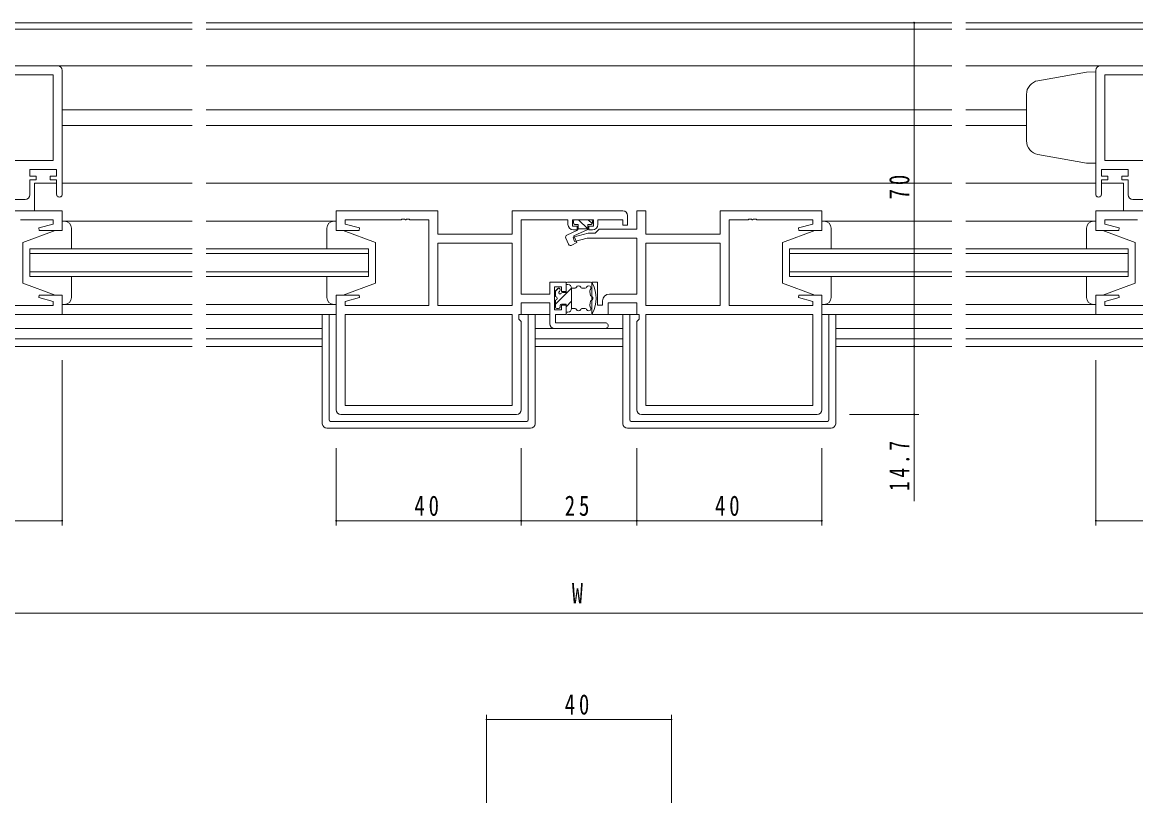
# Model space of a CAD drawing. Units: millimetres on the paper. Extents: x -397 to 397, y -282 to 282.
# Drawn here: x -44.6 to 196.1, y -120.2 to 48.6 of the extents above; entities that cross this region are included whole.
import ezdxf
from ezdxf.enums import TextEntityAlignment as Align

# ---------------------------------------------------------------- set-up
doc = ezdxf.new("R2010")
doc.units = ezdxf.units.MM
for name, color, linetype, lineweight in [('0-3_YKK_11', 7, 'Continuous', 18), ('0-4_YKK_12', 2, 'Continuous', 18), ('0-5_YKK_13', 4, 'Continuous', 18), ('0-7_YKK_D', 6, 'Continuous', 18)]:
    doc.layers.add(name, color=color, linetype=linetype, lineweight=lineweight)
doc.styles.add('ＭＳ ゴシック', font='')
doc.styles.get('ＭＳ ゴシック').set_extended_font_data('MS Gothic')

msp = doc.modelspace()

# ---------------------------------------------------------------- linework, layer by layer
at = {"layer": '0-3_YKK_11'}
for p, q in [((-36.981, 39.184), (-75.981, 39.184)), ((188.519, 39.184), (227.519, 39.184)), ((-37.911, 37.254), (-53.981, 37.254)), ((-37.911, 18.714), (-37.911, 37.254)), ((-37.911, 18.714), (-37.911, 37.254)), ((-35.981, 11.384), (-35.981, 38.184)), ((187.519, 11.384), (187.519, 38.184)), ((189.449, 18.714), (189.449, 37.254)), ((189.449, 37.254), (205.519, 37.254)), ((189.449, 18.714), (189.449, 37.254)), ((-53.981, 18.714), (-37.911, 18.714)), ((205.519, 18.714), (189.449, 18.714)), ((-42.981, 16.784), (-37.181, 16.784)), ((-42.981, 15.284), (-42.981, 16.784)), ((-41.581, 15.284), (-42.981, 15.284)), ((-42.981, 14.484), (-41.581, 14.484)), ((-42.981, 11.284), (-42.981, 14.484)), ((-41.581, 14.484), (-41.581, 15.284)), ((-38.581, 15.284), (-38.581, 14.484)), ((-37.181, 15.284), (-38.581, 15.284)), ((-38.581, 14.484), (-37.181, 14.484)), ((-37.181, 16.784), (-37.181, 15.284)), ((-37.181, 14.484), (-37.181, 11.384)), ((188.719, 16.784), (188.719, 15.284)), ((194.519, 16.784), (188.719, 16.784)), ((188.719, 15.284), (190.119, 15.284)), ((188.719, 14.484), (188.719, 11.384)), ((190.119, 14.484), (188.719, 14.484)), ((190.119, 15.284), (190.119, 14.484)), ((193.119, 15.284), (194.519, 15.284)), ((193.119, 14.484), (193.119, 15.284)), ((194.519, 14.484), (193.119, 14.484)), ((194.519, 15.284), (194.519, 16.784)), ((194.519, 11.284), (194.519, 14.484)), ((-53.96, 10.284), (-43.981, 10.284)), ((205.497, 10.284), (195.519, 10.284)), ((-35.981, 7.784), (-56.051, 7.784)), ((-35.981, 3.584), (-35.981, 7.784)), ((23.269, 7.784), (23.269, 3.584)), ((45.269, 7.784), (23.269, 7.784)), ((45.269, 2.784), (45.269, 7.784)), ((61.339, 7.784), (61.339, 2.784)), ((85.269, 7.784), (61.339, 7.784)), ((88.269, 7.784), (88.269, 3.814)), ((90.199, 7.784), (88.269, 7.784)), ((90.199, 2.784), (90.199, 7.784)), ((106.269, 7.784), (106.269, 2.784)), ((128.269, 7.784), (106.269, 7.784)), ((128.269, 3.584), (128.269, 7.784)), ((187.519, 7.784), (207.589, 7.784)), ((187.519, 3.584), (187.519, 7.784)), ((-45.023, 5.854), (-37.911, 5.854)), ((-37.911, 4.937), (-41.011, 4.107)), ((-37.911, 5.854), (-37.911, 4.937)), ((25.199, 5.854), (37.31, 5.854)), ((25.199, 4.937), (25.199, 5.854)), ((28.298, 4.107), (25.199, 4.937)), ((37.31, 5.854), (37.494, 5.974)), ((37.494, 5.974), (38.044, 5.974)), ((38.044, 5.974), (38.227, 5.854)), ((38.227, 5.854), (38.31, 5.854)), ((38.31, 5.854), (38.494, 5.974)), ((38.494, 5.974), (39.044, 5.974)), ((39.044, 5.974), (39.227, 5.854)), ((39.227, 5.854), (43.269, 5.854)), ((43.269, 5.854), (43.269, -12.686)), ((63.269, 5.854), (73.369, 5.854)), ((63.269, -10.186), (63.269, 5.854)), ((73.369, 5.854), (73.369, 4.884)), ((74.369, 5.854), (78.869, 5.854)), ((74.369, 4.484), (74.369, 5.854)), ((78.869, 5.854), (78.869, 4.484)), ((79.869, 5.854), (85.269, 5.854)), ((79.869, 4.884), (79.869, 5.854)), ((85.269, 5.854), (85.269, 4.684)), ((86.269, 4.684), (86.269, 6.784)), ((108.269, 5.854), (112.31, 5.854)), ((108.269, -12.686), (108.269, 5.854)), ((112.31, 5.854), (112.494, 5.974)), ((112.494, 5.974), (113.044, 5.974)), ((113.044, 5.974), (113.227, 5.854)), ((113.227, 5.854), (113.31, 5.854)), ((113.31, 5.854), (113.494, 5.974)), ((113.494, 5.974), (114.044, 5.974)), ((114.044, 5.974), (114.227, 5.854)), ((114.227, 5.854), (126.339, 5.854)), ((126.339, 4.937), (123.239, 4.107)), ((126.339, 5.854), (126.339, 4.937)), ((189.449, 5.854), (189.449, 4.937)), ((196.56, 5.854), (189.449, 5.854)), ((189.449, 4.937), (192.548, 4.107)), ((-41.011, 4.107), (-40.942, 3.584)), ((-40.942, 3.584), (-35.981, 3.584)), ((23.269, 3.584), (28.229, 3.584)), ((28.229, 3.584), (28.298, 4.107)), ((61.339, 2.784), (45.269, 2.784)), ((75.369, 4.484), (74.369, 4.484)), ((77.775, 2.984), (74.539, 2.117)), ((74.569, 3.684), (75.369, 3.684)), ((75.369, 3.684), (75.369, 4.484)), ((79.269, 2.984), (77.775, 2.984)), ((77.869, 4.484), (77.869, 3.684)), ((78.869, 4.484), (77.869, 4.484)), ((77.869, 3.684), (78.669, 3.684)), ((80.099, 3.814), (79.269, 2.984)), ((88.269, 3.814), (80.099, 3.814)), ((85.269, 4.684), (86.269, 4.684)), ((106.269, 2.784), (90.199, 2.784)), ((123.239, 4.107), (123.308, 3.584)), ((123.308, 3.584), (128.269, 3.584)), ((192.479, 3.584), (187.519, 3.584)), ((192.548, 4.107), (192.479, 3.584)), ((61.339, 0.854), (45.269, 0.854)), ((45.269, 0.854), (45.269, -12.686)), ((61.339, 0.854), (45.269, 0.854)), ((61.339, -12.686), (61.339, 0.854)), ((74.539, 2.117), (74.798, 1.151)), ((74.798, 1.151), (77.534, 1.884)), ((77.534, 1.884), (88.269, 1.884)), ((88.269, 1.884), (88.269, -10.186)), ((106.269, 0.854), (90.199, 0.854)), ((90.199, 0.854), (90.199, -12.686)), ((106.269, 0.854), (90.199, 0.854)), ((106.269, -12.686), (106.269, 0.854)), ((69.469, -7.616), (69.469, -10.186)), ((72.969, -7.616), (69.469, -7.616)), ((70.469, -8.616), (71.969, -8.616)), ((70.469, -13.616), (70.469, -8.616)), ((71.969, -8.616), (71.969, -9.616)), ((71.969, -9.616), (72.969, -9.616)), ((72.969, -9.616), (72.969, -7.616)), ((78.569, -7.616), (78.569, -14.616)), ((79.769, -7.616), (78.569, -7.616)), ((79.769, -12.616), (79.769, -7.616)), ((-40.942, -10.416), (-41.011, -10.938)), ((-41.011, -10.938), (-37.911, -11.768)), ((-35.981, -10.416), (-40.942, -10.416)), ((-37.911, -11.768), (-37.911, -12.686)), ((-35.981, -14.616), (-35.981, -10.416)), ((23.269, -10.416), (23.269, -35.216)), ((28.229, -10.416), (23.269, -10.416)), ((25.199, -11.768), (28.298, -10.938)), ((25.199, -12.686), (25.199, -11.768)), ((28.298, -10.938), (28.229, -10.416)), ((69.469, -10.186), (63.269, -10.186)), ((80.869, -11.686), (80.869, -12.616)), ((88.269, -10.186), (82.369, -10.186)), ((123.308, -10.416), (123.239, -10.938)), ((123.239, -10.938), (126.339, -11.768)), ((128.269, -10.416), (123.308, -10.416)), ((126.339, -11.768), (126.339, -12.686)), ((128.269, -35.216), (128.269, -10.416)), ((187.519, -10.416), (192.479, -10.416)), ((187.519, -14.616), (187.519, -10.416)), ((192.548, -10.938), (189.449, -11.768)), ((189.449, -11.768), (189.449, -12.686)), ((192.479, -10.416), (192.548, -10.938)), ((-37.911, -12.686), (-55.981, -12.686)), ((43.269, -12.686), (25.199, -12.686)), ((45.269, -12.686), (61.339, -12.686)), ((63.269, -12.116), (69.469, -12.116)), ((63.269, -14.616), (63.269, -12.116)), ((69.469, -12.116), (69.469, -16.616)), ((71.969, -13.616), (70.469, -13.616)), ((71.969, -12.616), (71.969, -13.616)), ((72.969, -12.616), (71.969, -12.616)), ((72.969, -14.616), (72.969, -12.616)), ((80.869, -12.616), (79.769, -12.616)), ((82.069, -12.116), (88.269, -12.116)), ((82.069, -14.616), (82.069, -12.116)), ((88.269, -12.116), (88.269, -14.616)), ((90.199, -12.686), (106.269, -12.686)), ((126.339, -12.686), (108.269, -12.686)), ((189.449, -12.686), (207.519, -12.686)), ((-74.981, -14.616), (-35.981, -14.616)), ((61.339, -14.616), (25.199, -14.616)), ((25.199, -14.616), (25.199, -34.286)), ((61.339, -14.616), (25.199, -14.616)), ((61.339, -34.286), (61.339, -14.616)), ((62.739, -14.616), (63.269, -14.616)), ((62.739, -15.616), (62.739, -14.616)), ((63.269, -16.146), (62.739, -15.616)), ((63.269, -35.216), (63.269, -16.146)), ((70.669, -14.616), (72.969, -14.616)), ((70.669, -16.416), (70.669, -14.616)), ((81.469, -16.416), (70.669, -16.416)), ((78.569, -14.616), (82.069, -14.616)), ((88.269, -14.616), (88.799, -14.616)), ((88.799, -15.616), (88.269, -16.146)), ((88.269, -16.146), (88.269, -35.216)), ((88.799, -14.616), (88.799, -15.616)), ((126.339, -14.616), (90.199, -14.616)), ((90.199, -14.616), (90.199, -34.286)), ((126.339, -14.616), (90.199, -14.616)), ((126.339, -34.286), (126.339, -14.616)), ((226.519, -14.616), (187.519, -14.616)), ((70.469, -17.616), (81.469, -17.616)), ((25.199, -34.286), (61.339, -34.286)), ((90.199, -34.286), (126.339, -34.286)), ((24.269, -36.216), (62.269, -36.216)), ((89.269, -36.216), (127.269, -36.216))]:
    msp.add_line(p, q, dxfattribs=at)
for centre, radius, start, end in [((-36.981, 38.184), 1, 0.00001, 89.99999), ((188.519, 38.184), 1, 90.00001, 179.99999), ((-43.981, 11.284), 1, 270.00001, 359.99999), ((-36.581, 11.384), 0.6, 179.99999, 0.00001), ((188.119, 11.384), 0.6, 179.99999, 0.00001), ((195.519, 11.284), 1, 180.00001, 269.99999), ((85.269, 6.784), 1, 0.00001, 89.99999), ((74.569, 4.884), 1.2, 180.00001, 269.99999), ((78.669, 4.884), 1.2, 270.00001, 359.99999), ((82.369, -11.686), 1.5, 90.00001, 179.99999), ((70.469, -16.616), 1, 180.00001, 269.99999), ((81.469, -17.016), 0.6, 269.99999, 90.00001), ((24.269, -35.216), 1, 180.00001, 269.99999), ((62.269, -35.216), 1, 270.00001, 359.99999), ((89.269, -35.216), 1, 180.00001, 269.99999), ((127.269, -35.216), 1, 270.00001, 359.99999)]:
    msp.add_arc(centre, radius, start, end, dxfattribs=at)
at = {"layer": '0-4_YKK_12'}
for p, q in [((-104.106, 48.484), (-7.856, 48.484)), ((-4.856, 48.484), (156.394, 48.484)), ((159.394, 48.484), (255.644, 48.484)), ((-7.856, 47.084), (-104.106, 47.084)), ((156.394, 47.084), (-4.856, 47.084)), ((255.644, 47.084), (159.394, 47.084)), ((-104.106, 39.184), (-7.856, 39.184)), ((-4.856, 39.184), (156.394, 39.184)), ((159.394, 39.184), (188.519, 39.184)), ((-35.981, 29.684), (-7.856, 29.684)), ((-4.856, 29.684), (156.394, 29.684)), ((159.394, 29.684), (172.519, 29.684)), ((-35.981, 26.284), (-7.856, 26.284)), ((-4.856, 26.284), (156.394, 26.284)), ((159.394, 26.284), (172.519, 26.284)), ((-41.981, 13.784), (-41.981, 7.784)), ((-41.981, 13.784), (-37.181, 13.784)), ((-35.981, 13.784), (-7.856, 13.784)), ((-4.856, 13.784), (156.394, 13.784)), ((159.394, 13.784), (187.519, 13.784)), ((193.519, 13.784), (188.719, 13.784)), ((193.519, 13.784), (193.519, 7.784)), ((-42.981, -0.416), (-42.981, -6.416)), ((-7.856, -0.416), (-42.981, -0.416)), ((-42.981, -1.416), (-7.856, -1.416)), ((30.269, -0.416), (-4.856, -0.416)), ((-4.856, -1.416), (30.269, -1.416)), ((30.269, -6.416), (30.269, -0.416)), ((121.269, -0.416), (121.269, -6.416)), ((156.394, -0.416), (121.269, -0.416)), ((121.269, -1.416), (156.394, -1.416)), ((194.519, -0.416), (159.394, -0.416)), ((159.394, -1.416), (194.519, -1.416)), ((194.519, -6.416), (194.519, -0.416)), ((-7.856, -5.416), (-42.981, -5.416)), ((-42.981, -6.416), (-7.856, -6.416)), ((30.269, -5.416), (-4.856, -5.416)), ((-4.856, -6.416), (30.269, -6.416)), ((156.394, -5.416), (121.269, -5.416)), ((121.269, -6.416), (156.394, -6.416)), ((194.519, -5.416), (159.394, -5.416)), ((159.394, -6.416), (194.519, -6.416)), ((-36.481, -14.616), (-7.856, -14.616)), ((-4.856, -14.616), (23.269, -14.616)), ((128.269, -14.616), (156.394, -14.616)), ((159.394, -14.616), (188.019, -14.616)), ((-104.106, -17.616), (-7.856, -17.616)), ((-4.856, -17.616), (20.269, -17.616)), ((66.269, -17.616), (85.269, -17.616)), ((131.269, -17.616), (156.394, -17.616)), ((159.394, -17.616), (255.644, -17.616)), ((-7.856, -19.886), (-104.106, -19.886)), ((-104.106, -21.516), (-7.856, -21.516)), ((20.269, -19.886), (-4.856, -19.886)), ((-4.856, -21.516), (20.269, -21.516)), ((85.269, -19.886), (66.269, -19.886)), ((66.269, -21.516), (85.269, -21.516)), ((156.394, -19.886), (131.269, -19.886)), ((131.269, -21.516), (156.394, -21.516)), ((255.644, -19.886), (159.394, -19.886)), ((159.394, -21.516), (255.644, -21.516))]:
    msp.add_line(p, q, dxfattribs=at)
at = {"layer": '0-5_YKK_13'}
for p, q in [((185.519, 37.814), (174.998, 35.959)), ((187.519, 37.884), (185.519, 37.814)), ((187.519, 37.884), (187.519, 18.084)), ((172.519, 33.005), (172.519, 22.828)), ((-35.981, 5.585), (-7.856, 5.585)), ((-35.981, 5.584), (-35.981, 3.584)), ((-35.481, 5.584), (-35.981, 5.584)), ((-35.981, 5.584), (-35.981, 3.584)), ((-35.481, 5.584), (-35.981, 5.584)), ((-4.856, 5.584), (23.269, 5.583)), ((22.769, 5.584), (23.269, 5.584)), ((23.269, 5.584), (23.269, 3.584)), ((74.569, 5.584), (74.569, 5.184)), ((78.369, 5.884), (74.869, 5.884)), ((74.869, 4.884), (75.569, 4.884)), ((75.569, 4.884), (75.569, 3.884)), ((75.664, 5.884), (77.664, 3.884)), ((77.669, 4.884), (78.369, 4.884)), ((77.669, 4.884), (77.669, 3.781)), ((77.786, 5.884), (78.631, 5.039)), ((78.669, 5.184), (78.669, 5.584)), ((128.269, 5.585), (156.394, 5.585)), ((128.269, 5.584), (128.269, 3.584)), ((128.769, 5.584), (128.269, 5.584)), ((128.269, 5.584), (128.269, 3.584)), ((128.769, 5.584), (128.269, 5.584)), ((159.394, 5.584), (187.519, 5.583)), ((187.019, 5.584), (187.519, 5.584)), ((187.519, 5.584), (187.519, 3.584)), ((-37.481, 3.584), (-44.481, 0.984)), ((-37.481, 3.584), (-44.481, 0.984)), ((-35.981, 3.584), (-37.481, 3.584)), ((-35.981, 3.584), (-37.481, 3.584)), ((-33.981, -0.416), (-33.981, 4.084)), ((-33.981, -0.016), (-33.981, 4.084)), ((21.269, -0.416), (21.269, 4.084)), ((23.269, 3.584), (24.769, 3.584)), ((24.769, 3.584), (31.769, 0.984)), ((75.296, 3.557), (73.157, 2.56)), ((74.669, 2.382), (77.669, 3.781)), ((75.569, 3.884), (77.669, 3.884)), ((126.769, 3.584), (119.769, 0.984)), ((126.769, 3.584), (119.769, 0.984)), ((128.269, 3.584), (126.769, 3.584)), ((128.269, 3.584), (126.769, 3.584)), ((130.269, -0.416), (130.269, 4.084)), ((130.269, -0.016), (130.269, 4.084)), ((185.519, -0.416), (185.519, 4.084)), ((187.519, 3.584), (189.019, 3.584)), ((189.019, 3.584), (196.019, 0.984)), ((-44.481, 0.984), (-44.481, -7.816)), ((-44.481, 0.984), (-44.481, -7.816)), ((31.769, 0.984), (31.769, -7.816)), ((72.915, 1.895), (73.532, 0.573)), ((74.235, 0.351), (75.323, 0.979)), ((74.669, 2.382), (75.323, 0.979)), ((119.769, 0.984), (119.769, -7.816)), ((119.769, 0.984), (119.769, -7.816)), ((196.019, 0.984), (196.019, -7.816)), ((-33.981, -10.916), (-33.981, -6.416)), ((-33.981, -10.916), (-33.981, -6.816)), ((21.269, -10.916), (21.269, -6.416)), ((130.269, -10.916), (130.269, -6.416)), ((130.269, -10.916), (130.269, -6.816)), ((185.519, -10.916), (185.519, -6.416)), ((-37.481, -10.416), (-44.481, -7.816)), ((-37.481, -10.416), (-44.481, -7.816)), ((24.769, -10.416), (31.769, -7.816)), ((70.669, -12.406), (74.169, -8.906)), ((70.669, -9.616), (70.669, -10.716)), ((70.671, -9.575), (71.328, -8.918)), ((71.157, -9.004), (70.757, -9.404)), ((71.669, -9.216), (71.669, -9.346)), ((72.969, -9.866), (72.969, -7.916)), ((72.969, -8.116), (73.369, -8.116)), ((78.269, -7.616), (73.269, -7.616)), ((74.927, -8.916), (74.169, -8.916)), ((74.169, -13.316), (74.169, -8.916)), ((77.115, -8.916), (76.41, -8.916)), ((126.769, -10.416), (119.769, -7.816)), ((126.769, -10.416), (119.769, -7.816)), ((189.019, -10.416), (196.019, -7.816)), ((-37.481, -10.416), (-35.981, -10.416)), ((-37.481, -10.416), (-35.981, -10.416)), ((-35.981, -10.416), (-35.981, -12.416)), ((-35.981, -10.416), (-35.981, -12.416)), ((23.269, -10.416), (23.269, -12.416)), ((24.769, -10.416), (23.269, -10.416)), ((70.669, -11.516), (70.669, -13.016)), ((72.969, -9.866), (72.188, -9.866)), ((72.969, -12.935), (74.169, -11.735)), ((126.769, -10.416), (128.269, -10.416)), ((126.769, -10.416), (128.269, -10.416)), ((128.269, -10.416), (128.269, -12.416)), ((128.269, -10.416), (128.269, -12.416)), ((187.519, -10.416), (187.519, -12.416)), ((189.019, -10.416), (187.519, -10.416)), ((-35.981, -12.416), (-35.481, -12.416)), ((-35.981, -12.417), (-7.856, -12.416)), ((-35.981, -12.416), (-35.481, -12.416)), ((23.269, -12.416), (-4.856, -12.416)), ((23.269, -12.416), (22.769, -12.416)), ((70.969, -13.316), (71.369, -13.316)), ((71.669, -13.016), (71.669, -12.666)), ((71.969, -12.366), (72.969, -12.366)), ((72.969, -14.316), (72.969, -12.366)), ((72.969, -14.116), (73.369, -14.116)), ((74.927, -13.316), (74.169, -13.316)), ((77.115, -13.316), (76.41, -13.316)), ((128.269, -12.416), (128.769, -12.416)), ((128.269, -12.417), (156.394, -12.416)), ((128.269, -12.416), (128.769, -12.416)), ((187.519, -12.416), (159.394, -12.416)), ((187.519, -12.416), (187.019, -12.416)), ((20.269, -14.616), (20.269, -38.216)), ((21.769, -14.616), (21.769, -37.416)), ((63.269, -14.616), (66.269, -14.616)), ((64.769, -14.616), (64.769, -37.416)), ((66.269, -14.616), (66.269, -38.216)), ((69.469, -14.616), (66.269, -14.616)), ((78.269, -14.616), (73.269, -14.616)), ((85.269, -14.616), (85.269, -38.216)), ((86.769, -14.616), (86.769, -37.416)), ((129.769, -14.616), (129.769, -37.416)), ((131.269, -14.616), (131.269, -38.216)), ((22.069, -37.716), (64.469, -37.716)), ((129.469, -37.716), (87.069, -37.716)), ((21.269, -39.216), (65.269, -39.216)), ((130.269, -39.216), (86.269, -39.216))]:
    msp.add_line(p, q, dxfattribs=at)
for points in [[(187.519, 18.084), (185.519, 18.154), (174.998, 20.009)], [(88.599, -14.616), (85.269, -14.616), (81.769, -14.616)]]:
    msp.add_lwpolyline(points, dxfattribs=at)
for centre, radius, start, end in [((175.519, 33.005), 3, 100, 180), ((175.519, 22.964), 3, 180, 260), ((-35.481, 4.084), 1.5, 0, 90), ((-35.481, 4.084), 1.5, 0, 90), ((22.769, 4.084), 1.5, 90, 180), ((74.869, 5.584), 0.3, 90, 180), ((74.869, 5.184), 0.3, 180, 270), ((78.369, 5.584), 0.3, 0, 90), ((78.369, 5.184), 0.3, 270, 0), ((128.769, 4.084), 1.5, 0, 90), ((128.769, 4.084), 1.5, 0, 90), ((187.019, 4.084), 1.5, 90, 180), ((73.369, 2.107), 0.5, 115.00014, 205.00005), ((75.085, 4.01), 0.5, 295, 345.39617), ((73.985, 0.784), 0.5, 205.00005, 300.00004), ((70.969, -9.616), 0.3, 135, 180), ((71.369, -9.216), 0.3, 0, 135), ((71.669, -9.866), 0.3, 120, 270), ((71.369, -9.346), 0.3, 300, 0), ((73.269, -7.916), 0.3, 90, 180), ((73.369, -8.916), 0.8, 0, 90), ((74.927, -8.616), 0.3, 270, 337.97569), ((75.669, -8.916), 0.5, 22.02431, 157.97569), ((76.41, -8.616), 0.3, 202.02431, 270), ((77.115, -8.616), 0.3, 270, 337.97569), ((77.857, -8.916), 0.5, 309.78774, 157.97569), ((78.369, -9.53), 0.3, 129.78774, 194.39052), ((72.19, -11.116), 6.079, 6.82808, 14.39052), ((78.269, -8.116), 0.5, 26.26804, 90), ((72.19, -11.116), 7.279, 333.73196, 26.26804), ((-35.481, -10.916), 1.5, 270, 0), ((-35.481, -10.916), 1.5, 270, 0), ((22.769, -10.916), 1.5, 180, 270), ((70.669, -11.116), 0.4, 270, 90), ((71.669, -9.866), 0.3, 270, 330), ((72.188, -10.166), 0.3, 90, 150), ((72.19, -11.116), 6.079, 345.60948, 353.17192), ((78.523, -10.357), 0.3, 186.82808, 251.43085), ((78.523, -11.874), 0.3, 108.56915, 173.17192), ((78.269, -11.116), 0.5, 288.56915, 71.43085), ((128.769, -10.916), 1.5, 270, 0), ((128.769, -10.916), 1.5, 270, 0), ((187.019, -10.916), 1.5, 180, 270), ((70.969, -13.016), 0.3, 180, 270), ((71.369, -13.016), 0.3, 270, 0), ((71.969, -12.666), 0.3, 90, 180), ((73.269, -14.316), 0.3, 180, 270), ((73.369, -13.316), 0.8, 270, 0), ((74.927, -13.616), 0.3, 22.02431, 90), ((75.669, -13.316), 0.5, 202.02431, 337.97569), ((76.41, -13.616), 0.3, 90, 157.97569), ((77.115, -13.616), 0.3, 22.02431, 90), ((77.857, -13.316), 0.5, 202.02431, 50.21226), ((78.369, -12.701), 0.3, 165.60948, 230.21226), ((78.269, -14.116), 0.5, 270, 333.73196), ((21.269, -38.216), 1, 180, 270), ((22.069, -37.416), 0.3, 180, 270), ((64.469, -37.416), 0.3, 270, 0), ((65.269, -38.216), 1, 270, 0), ((86.269, -38.216), 1, 180, 270), ((87.069, -37.416), 0.3, 180, 270), ((129.469, -37.416), 0.3, 270, 360), ((130.269, -38.216), 1, 270, 360)]:
    msp.add_arc(centre, radius, start, end, dxfattribs=at)
at = {"layer": '0-7_YKK_D'}
for p, q in [((134.269, 48.484), (149.269, 48.484)), ((148.269, 48.484), (148.269, -21.516)), ((134.269, -21.516), (149.269, -21.516)), ((134.269, -21.516), (149.269, -21.516)), ((148.269, -21.516), (148.269, -36.216)), ((-35.981, -24.516), (-35.981, -60.216)), ((187.519, -24.516), (187.519, -60.216)), ((134.269, -36.216), (149.269, -36.216)), ((148.269, -36.216), (148.269, -54.956)), ((23.269, -43.516), (23.269, -60.216)), ((63.269, -43.516), (63.269, -60.216)), ((63.269, -43.516), (63.269, -60.216)), ((88.269, -43.516), (88.269, -60.216)), ((88.269, -43.516), (88.269, -60.216)), ((128.269, -43.516), (128.269, -60.216)), ((-75.981, -59.216), (-35.981, -59.216)), ((23.269, -59.216), (63.269, -59.216)), ((88.269, -59.216), (63.269, -59.216)), ((128.269, -59.216), (88.269, -59.216)), ((187.519, -59.216), (227.519, -59.216)), ((-167.231, -79.216), (318.769, -79.216)), ((55.769, -120.191), (55.769, -101.191)), ((55.769, -102.191), (95.769, -102.191)), ((95.769, -120.191), (95.769, -101.191))]:
    msp.add_line(p, q, dxfattribs=at)
for centre, start, end in [((148.269, 48.484), 90, 270), ((148.269, 48.484), 270, 90), ((148.269, -21.516), 90, 270), ((148.269, -21.516), 90, 270), ((148.269, -21.516), 270, 90), ((148.269, -21.516), 270, 90), ((148.269, -36.216), 90, 270), ((148.269, -36.216), 270, 90), ((-35.981, -59.216), 0, 180), ((-35.981, -59.216), 180, 0), ((23.269, -59.216), 0, 180), ((23.269, -59.216), 180, 0), ((63.269, -59.216), 0, 180), ((63.269, -59.216), 0, 180), ((63.269, -59.216), 180, 0), ((63.269, -59.216), 180, 0), ((88.269, -59.216), 0, 180), ((88.269, -59.216), 0, 180), ((88.269, -59.216), 180, 0), ((88.269, -59.216), 180, 0), ((128.269, -59.216), 0, 180), ((128.269, -59.216), 180, 0), ((187.519, -59.216), 0, 180), ((187.519, -59.216), 180, 0), ((55.769, -102.191), 0, 180), ((55.769, -102.191), 180, 0), ((95.769, -102.191), 0, 180), ((95.769, -102.191), 180, 0)]:
    msp.add_arc(centre, 0.106, start, end, dxfattribs=at)

# ---------------------------------------------------------------- texts
at = {"layer": '0-7_YKK_D', "color": 7, "style": 'ＭＳ ゴシック', "width": 0.8}
msp.add_text('W', height=4.399, dxfattribs=at).set_placement((74.234, -78.416), align=Align.BOTTOM_LEFT)
at = {"layer": '0-7_YKK_D', "color": 7, "char_height": 4.399, "attachment_point": 7, "rotation": 90, "style": 'ＭＳ ゴシック'}
for s, insert in [('\\T1.37;\\W0.75;70', (147.269, 10.292)), ('\\T1.39;\\W0.7;14.7', (147.269, -52.771))]:
    msp.add_mtext(s, dxfattribs=dict(at, insert=insert))
at = {"layer": '0-7_YKK_D', "color": 7, "char_height": 4.399, "attachment_point": 7, "style": 'ＭＳ ゴシック'}
for s, insert in [('\\T1.37;\\W0.75;40', (40.174, -58.216)), ('\\T1.37;\\W0.75;25', (72.686, -58.216)), ('\\T1.37;\\W0.75;40', (105.174, -58.216)), ('\\T1.37;\\W0.75;40', (72.674, -101.191))]:
    msp.add_mtext(s, dxfattribs=dict(at, insert=insert))

doc.saveas('drawing.dxf')
